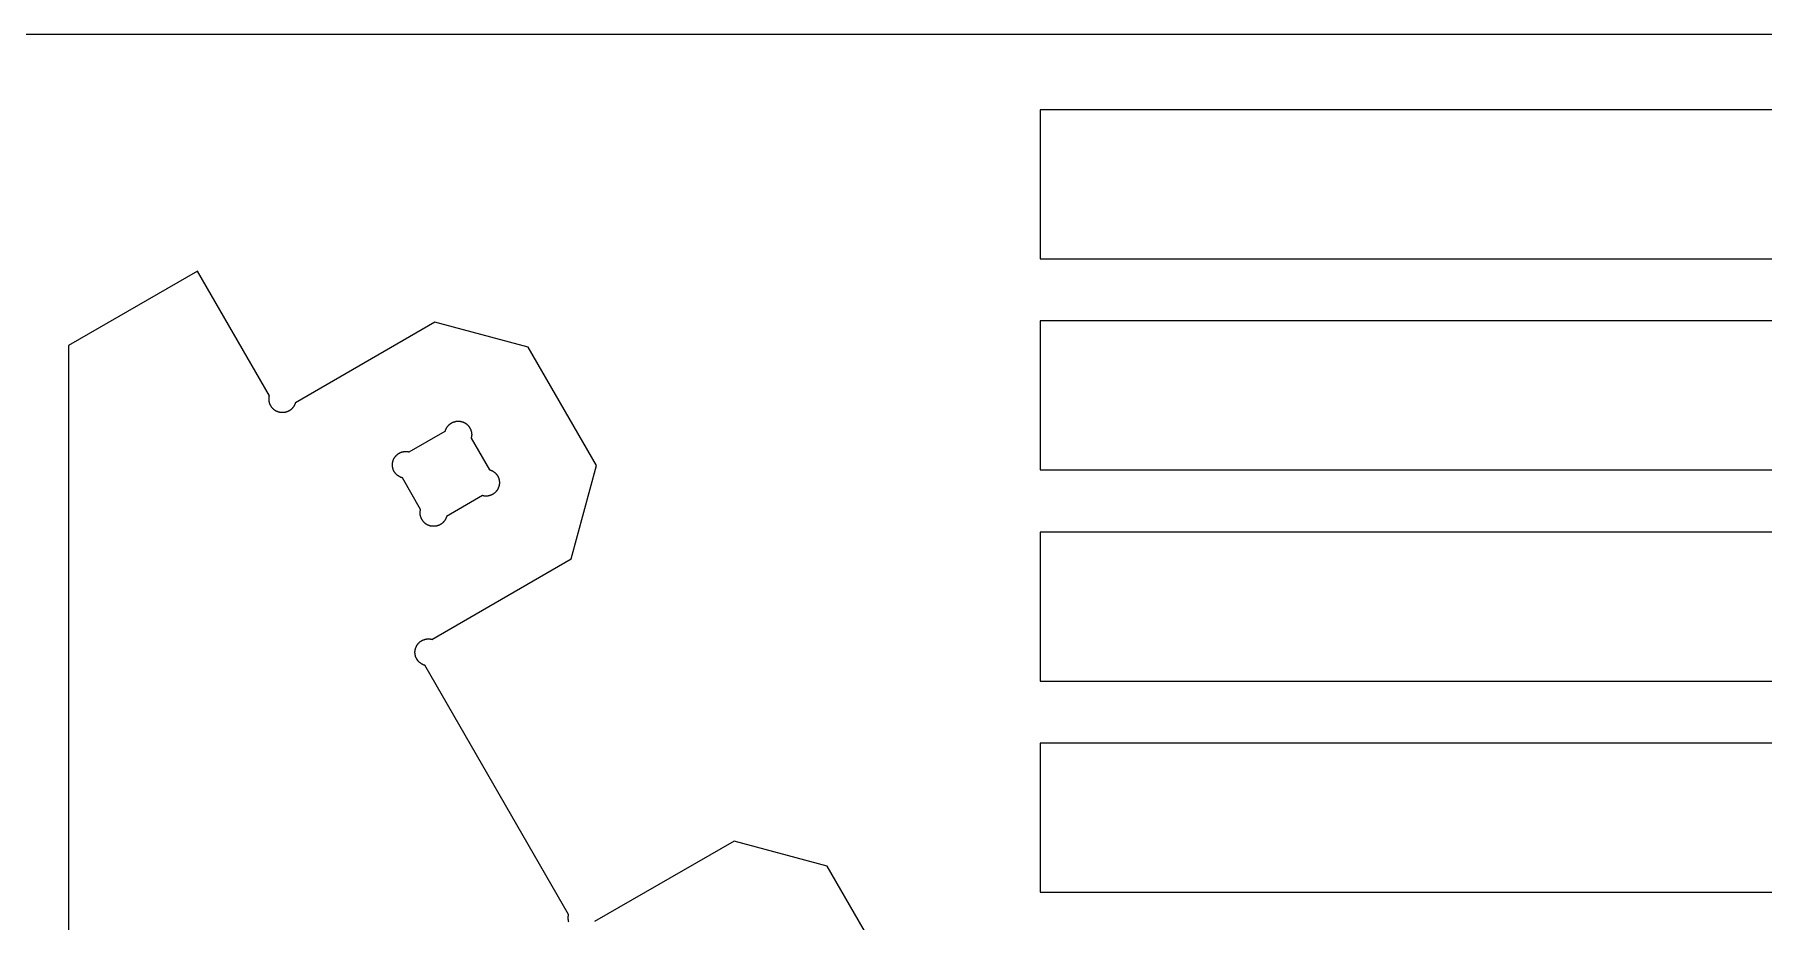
# Model space of a CAD drawing. Header units: inches. Extents: x -71.1 to 24.9, y -42.3 to 5.7.
# Drawn here: x -10.4 to 7, y -3.18 to 5.75 of the extents above; entities that cross this region are included whole.
import ezdxf

# ---------------------------------------------------------------- set-up
doc = ezdxf.new("R2010")
doc.units = ezdxf.units.IN
doc.header["$LTSCALE"] = 0.03937
doc.header["$MEASUREMENT"] = 0
for name, color, linetype, true_color in [('Default', 7, 'Continuous', 0x000000), ('profile - inside', 7, 'Continuous', 0x000000), ('profile - outside', 7, 'Continuous', 0x000000)]:
    doc.layers.add(name, color=color, linetype=linetype, true_color=true_color)

msp = doc.modelspace()

# ---------------------------------------------------------------- linework, layer by layer
at = {"layer": 'Default'}
msp.add_lwpolyline([(24.927, -42.253), (24.927, 5.747), (-71.073, 5.747), (-71.073, -42.253), (24.927, -42.253)], dxfattribs=at)
at = {"layer": 'profile - inside'}
msp.add_lwpolyline([(-6.703, 1.286), (-6.705, 1.287), (-6.708, 1.288), (-6.711, 1.289), (-6.713, 1.29), (-6.716, 1.29), (-6.718, 1.291), (-6.721, 1.293), (-6.723, 1.294), (-6.726, 1.295), (-6.728, 1.296), (-6.731, 1.297), (-6.733, 1.299), (-6.736, 1.3), (-6.738, 1.302), (-6.741, 1.303), (-6.743, 1.305), (-6.745, 1.306), (-6.748, 1.308), (-6.75, 1.31), (-6.752, 1.311), (-6.754, 1.313), (-6.757, 1.315), (-6.759, 1.317), (-6.761, 1.319), (-6.763, 1.321), (-6.765, 1.323), (-6.767, 1.325), (-6.769, 1.327), (-6.771, 1.329), (-6.773, 1.332), (-6.774, 1.334), (-6.776, 1.336), (-6.778, 1.338), (-6.779, 1.341), (-6.781, 1.343), (-6.783, 1.346), (-6.784, 1.348), (-6.785, 1.35), (-6.787, 1.353), (-6.788, 1.355), (-6.789, 1.358), (-6.791, 1.36), (-6.792, 1.363), (-6.793, 1.366), (-6.794, 1.368), (-6.795, 1.371), (-6.796, 1.373), (-6.796, 1.376), (-6.797, 1.378), (-6.798, 1.381), (-6.799, 1.384), (-6.799, 1.386), (-6.8, 1.389), (-6.8, 1.391), (-6.801, 1.394), (-6.801, 1.397), (-6.802, 1.399), (-6.802, 1.402), (-6.802, 1.404), (-6.802, 1.407), (-6.803, 1.409), (-6.803, 1.412), (-6.803, 1.414), (-6.803, 1.417), (-6.803, 1.42), (-6.803, 1.423), (-6.803, 1.426), (-6.802, 1.429), (-6.802, 1.432), (-6.802, 1.435), (-6.801, 1.438), (-6.801, 1.441), (-6.8, 1.444), (-6.799, 1.448), (-6.798, 1.451), (-6.798, 1.454), (-6.797, 1.457), (-6.796, 1.46), (-6.795, 1.463), (-6.793, 1.466), (-6.792, 1.47), (-6.791, 1.473), (-6.789, 1.476), (-6.788, 1.479), (-6.786, 1.482), (-6.784, 1.485), (-6.783, 1.488), (-6.781, 1.491), (-6.779, 1.493), (-6.777, 1.496), (-6.775, 1.499), (-6.773, 1.502), (-6.77, 1.504), (-6.768, 1.507), (-6.766, 1.51), (-6.763, 1.512), (-6.761, 1.515), (-6.758, 1.517), (-6.756, 1.519), (-6.753, 1.522), (-6.75, 1.524), (-6.747, 1.526), (-6.745, 1.528), (-6.742, 1.53), (-6.739, 1.532), (-6.736, 1.533), (-6.733, 1.535), (-6.73, 1.537), (-6.727, 1.538), (-6.724, 1.54), (-6.721, 1.541), (-6.718, 1.542), (-6.714, 1.543), (-6.711, 1.545), (-6.708, 1.546), (-6.705, 1.547), (-6.702, 1.547), (-6.699, 1.548), (-6.696, 1.549), (-6.692, 1.549), (-6.689, 1.55), (-6.686, 1.55), (-6.683, 1.551), (-6.68, 1.551), (-6.677, 1.551), (-6.674, 1.552), (-6.671, 1.552), (-6.668, 1.552), (-6.664, 1.552), (-6.659, 1.551), (-6.655, 1.551), (-6.651, 1.551), (-6.646, 1.55), (-6.642, 1.549), (-6.637, 1.548), (-6.633, 1.547), (-6.271, 1.756), (-6.27, 1.759), (-6.269, 1.761), (-6.268, 1.764), (-6.268, 1.767), (-6.267, 1.769), (-6.266, 1.772), (-6.265, 1.774), (-6.263, 1.777), (-6.262, 1.779), (-6.261, 1.782), (-6.26, 1.784), (-6.258, 1.787), (-6.257, 1.789), (-6.256, 1.792), (-6.254, 1.794), (-6.252, 1.797), (-6.251, 1.799), (-6.249, 1.801), (-6.247, 1.803), (-6.246, 1.806), (-6.244, 1.808), (-6.242, 1.81), (-6.24, 1.812), (-6.238, 1.814), (-6.236, 1.816), (-6.234, 1.818), (-6.232, 1.82), (-6.23, 1.822), (-6.228, 1.824), (-6.225, 1.826), (-6.223, 1.828), (-6.221, 1.83), (-6.219, 1.831), (-6.216, 1.833), (-6.214, 1.835), (-6.211, 1.836), (-6.209, 1.837), (-6.207, 1.839), (-6.204, 1.84), (-6.202, 1.842), (-6.199, 1.843), (-6.197, 1.844), (-6.194, 1.845), (-6.192, 1.846), (-6.189, 1.847), (-6.186, 1.848), (-6.184, 1.849), (-6.181, 1.85), (-6.179, 1.851), (-6.176, 1.851), (-6.173, 1.852), (-6.171, 1.853), (-6.168, 1.853), (-6.166, 1.854), (-6.163, 1.854), (-6.161, 1.855), (-6.158, 1.855), (-6.155, 1.855), (-6.153, 1.856), (-6.15, 1.856), (-6.148, 1.856), (-6.145, 1.856), (-6.143, 1.856), (-6.14, 1.856), (-6.137, 1.856), (-6.134, 1.856), (-6.131, 1.856), (-6.128, 1.856), (-6.125, 1.855), (-6.122, 1.855), (-6.119, 1.855), (-6.116, 1.854), (-6.113, 1.853), (-6.11, 1.853), (-6.106, 1.852), (-6.103, 1.851), (-6.1, 1.85), (-6.097, 1.849), (-6.094, 1.848), (-6.091, 1.847), (-6.088, 1.846), (-6.084, 1.844), (-6.081, 1.843), (-6.078, 1.841), (-6.075, 1.84), (-6.072, 1.838), (-6.069, 1.836), (-6.066, 1.834), (-6.064, 1.832), (-6.061, 1.83), (-6.058, 1.828), (-6.055, 1.826), (-6.053, 1.824), (-6.05, 1.822), (-6.047, 1.819), (-6.045, 1.817), (-6.042, 1.814), (-6.04, 1.812), (-6.038, 1.809), (-6.036, 1.806), (-6.033, 1.804), (-6.031, 1.801), (-6.029, 1.798), (-6.027, 1.795), (-6.026, 1.792), (-6.024, 1.789), (-6.022, 1.786), (-6.02, 1.783), (-6.019, 1.78), (-6.017, 1.777), (-6.016, 1.774), (-6.015, 1.771), (-6.014, 1.768), (-6.013, 1.765), (-6.012, 1.762), (-6.011, 1.758), (-6.01, 1.755), (-6.009, 1.752), (-6.008, 1.749), (-6.008, 1.746), (-6.007, 1.743), (-6.007, 1.74), (-6.006, 1.737), (-6.006, 1.733), (-6.006, 1.73), (-6.005, 1.727), (-6.005, 1.724), (-6.005, 1.721), (-6.005, 1.717), (-6.006, 1.713), (-6.006, 1.708), (-6.006, 1.704), (-6.007, 1.7), (-6.008, 1.695), (-6.009, 1.691), (-6.01, 1.686), (-5.826, 1.368), (-5.823, 1.367), (-5.821, 1.366), (-5.818, 1.365), (-5.815, 1.364), (-5.813, 1.363), (-5.81, 1.362), (-5.808, 1.361), (-5.805, 1.36), (-5.803, 1.359), (-5.8, 1.358), (-5.798, 1.356), (-5.795, 1.355), (-5.793, 1.354), (-5.79, 1.352), (-5.788, 1.351), (-5.786, 1.349), (-5.783, 1.348), (-5.781, 1.346), (-5.779, 1.344), (-5.776, 1.342), (-5.774, 1.341), (-5.772, 1.339), (-5.77, 1.337), (-5.768, 1.335), (-5.766, 1.333), (-5.764, 1.331), (-5.762, 1.329), (-5.76, 1.327), (-5.758, 1.324), (-5.756, 1.322), (-5.754, 1.32), (-5.752, 1.318), (-5.751, 1.315), (-5.749, 1.313), (-5.748, 1.311), (-5.746, 1.308), (-5.745, 1.306), (-5.743, 1.303), (-5.742, 1.301), (-5.74, 1.298), (-5.739, 1.296), (-5.738, 1.293), (-5.737, 1.291), (-5.736, 1.288), (-5.735, 1.286), (-5.734, 1.283), (-5.733, 1.281), (-5.732, 1.278), (-5.731, 1.275), (-5.731, 1.273), (-5.73, 1.27), (-5.729, 1.268), (-5.729, 1.265), (-5.728, 1.262), (-5.728, 1.26), (-5.727, 1.257), (-5.727, 1.255), (-5.727, 1.252), (-5.726, 1.25), (-5.726, 1.247), (-5.726, 1.245), (-5.726, 1.242), (-5.726, 1.24), (-5.726, 1.237), (-5.726, 1.234), (-5.726, 1.231), (-5.726, 1.228), (-5.726, 1.225), (-5.727, 1.222), (-5.727, 1.219), (-5.727, 1.216), (-5.728, 1.213), (-5.729, 1.209), (-5.729, 1.206), (-5.73, 1.203), (-5.731, 1.2), (-5.732, 1.197), (-5.733, 1.194), (-5.734, 1.191), (-5.735, 1.187), (-5.737, 1.184), (-5.738, 1.181), (-5.739, 1.178), (-5.741, 1.175), (-5.742, 1.172), (-5.744, 1.169), (-5.746, 1.166), (-5.748, 1.163), (-5.75, 1.16), (-5.752, 1.158), (-5.754, 1.155), (-5.756, 1.152), (-5.758, 1.149), (-5.761, 1.147), (-5.763, 1.144), (-5.765, 1.142), (-5.768, 1.139), (-5.77, 1.137), (-5.773, 1.135), (-5.776, 1.132), (-5.778, 1.13), (-5.781, 1.128), (-5.784, 1.126), (-5.787, 1.124), (-5.79, 1.122), (-5.793, 1.121), (-5.796, 1.119), (-5.799, 1.117), (-5.802, 1.116), (-5.805, 1.114), (-5.808, 1.113), (-5.811, 1.112), (-5.814, 1.11), (-5.817, 1.109), (-5.82, 1.108), (-5.824, 1.107), (-5.827, 1.106), (-5.83, 1.106), (-5.833, 1.105), (-5.836, 1.104), (-5.839, 1.104), (-5.842, 1.103), (-5.846, 1.103), (-5.849, 1.103), (-5.852, 1.102), (-5.855, 1.102), (-5.858, 1.102), (-5.861, 1.102), (-5.865, 1.102), (-5.869, 1.102), (-5.874, 1.103), (-5.878, 1.103), (-5.882, 1.104), (-5.887, 1.105), (-5.891, 1.106), (-5.896, 1.107), (-6.258, 0.898), (-6.259, 0.895), (-6.259, 0.892), (-6.26, 0.89), (-6.261, 0.887), (-6.262, 0.885), (-6.263, 0.882), (-6.264, 0.88), (-6.265, 0.877), (-6.266, 0.874), (-6.268, 0.872), (-6.269, 0.869), (-6.27, 0.867), (-6.272, 0.865), (-6.273, 0.862), (-6.275, 0.86), (-6.276, 0.857), (-6.278, 0.855), (-6.279, 0.853), (-6.281, 0.85), (-6.283, 0.848), (-6.285, 0.846), (-6.287, 0.844), (-6.289, 0.842), (-6.29, 0.839), (-6.293, 0.837), (-6.295, 0.835), (-6.297, 0.833), (-6.299, 0.831), (-6.301, 0.83), (-6.303, 0.828), (-6.305, 0.826), (-6.308, 0.824), (-6.31, 0.823), (-6.312, 0.821), (-6.315, 0.819), (-6.317, 0.818), (-6.32, 0.816), (-6.322, 0.815), (-6.324, 0.814), (-6.327, 0.812), (-6.329, 0.811), (-6.332, 0.81), (-6.335, 0.809), (-6.337, 0.808), (-6.34, 0.807), (-6.342, 0.806), (-6.345, 0.805), (-6.347, 0.804), (-6.35, 0.803), (-6.353, 0.802), (-6.355, 0.802), (-6.358, 0.801), (-6.36, 0.8), (-6.363, 0.8), (-6.366, 0.799), (-6.368, 0.799), (-6.371, 0.799), (-6.373, 0.798), (-6.376, 0.798), (-6.378, 0.798), (-6.381, 0.798), (-6.383, 0.798), (-6.386, 0.798), (-6.388, 0.798), (-6.391, 0.798), (-6.394, 0.798), (-6.397, 0.798), (-6.4, 0.798), (-6.403, 0.798), (-6.407, 0.799), (-6.41, 0.799), (-6.413, 0.8), (-6.416, 0.8), (-6.419, 0.801), (-6.422, 0.802), (-6.425, 0.803), (-6.429, 0.804), (-6.432, 0.805), (-6.435, 0.806), (-6.438, 0.807), (-6.441, 0.808), (-6.444, 0.81), (-6.447, 0.811), (-6.45, 0.813), (-6.453, 0.814), (-6.456, 0.816), (-6.459, 0.818), (-6.462, 0.82), (-6.465, 0.821), (-6.468, 0.823), (-6.471, 0.826), (-6.473, 0.828), (-6.476, 0.83), (-6.479, 0.832), (-6.481, 0.835), (-6.484, 0.837), (-6.486, 0.84), (-6.489, 0.842), (-6.491, 0.845), (-6.493, 0.847), (-6.495, 0.85), (-6.497, 0.853), (-6.499, 0.856), (-6.501, 0.859), (-6.503, 0.862), (-6.505, 0.865), (-6.507, 0.868), (-6.508, 0.871), (-6.51, 0.874), (-6.511, 0.877), (-6.512, 0.88), (-6.514, 0.883), (-6.515, 0.886), (-6.516, 0.889), (-6.517, 0.892), (-6.518, 0.895), (-6.519, 0.899), (-6.52, 0.902), (-6.52, 0.905), (-6.521, 0.908), (-6.522, 0.911), (-6.522, 0.914), (-6.522, 0.917), (-6.523, 0.92), (-6.523, 0.923), (-6.523, 0.927), (-6.523, 0.93), (-6.523, 0.933), (-6.523, 0.937), (-6.523, 0.941), (-6.523, 0.945), (-6.522, 0.95), (-6.522, 0.954), (-6.521, 0.959), (-6.52, 0.963), (-6.519, 0.967), (-6.703, 1.286)], dxfattribs=at)
at = {"layer": 'profile - outside'}
for points in [[(-0.137, 4.99), (-0.281, 4.99)], [(-0.281, 4.99), (-0.281, 3.49)], [(0.113, 4.99), (-0.137, 4.99)], [(20.824, 4.99), (0.113, 4.99)], [(-0.281, 3.49), (-0.137, 3.49)], [(-0.137, 3.49), (0.113, 3.49)], [(0.113, 3.49), (20.824, 3.49)], [(-5.028, -3.182), (-5.029, -3.179), (-5.03, -3.175), (-5.031, -3.172), (-5.031, -3.169), (-5.032, -3.166), (-5.032, -3.163), (-5.033, -3.16), (-5.033, -3.157), (-5.033, -3.154), (-5.033, -3.151), (-5.034, -3.148), (-5.034, -3.145), (-5.034, -3.14), (-5.033, -3.136), (-5.033, -3.132), (-5.033, -3.127), (-5.032, -3.123), (-5.031, -3.118), (-5.03, -3.114), (-5.029, -3.11), (-6.476, -0.601), (-6.478, -0.6), (-6.481, -0.599), (-6.484, -0.598), (-6.486, -0.598), (-6.489, -0.597), (-6.491, -0.596), (-6.494, -0.595), (-6.496, -0.593), (-6.499, -0.592), (-6.501, -0.591), (-6.504, -0.59), (-6.506, -0.588), (-6.509, -0.587), (-6.511, -0.585), (-6.514, -0.584), (-6.516, -0.582), (-6.518, -0.581), (-6.521, -0.579), (-6.523, -0.577), (-6.525, -0.576), (-6.528, -0.574), (-6.53, -0.572), (-6.532, -0.57), (-6.534, -0.568), (-6.536, -0.566), (-6.538, -0.564), (-6.54, -0.562), (-6.542, -0.56), (-6.544, -0.558), (-6.546, -0.555), (-6.547, -0.553), (-6.549, -0.551), (-6.551, -0.549), (-6.552, -0.546), (-6.554, -0.544), (-6.556, -0.541), (-6.557, -0.539), (-6.558, -0.537), (-6.56, -0.534), (-6.561, -0.532), (-6.562, -0.529), (-6.564, -0.527), (-6.565, -0.524), (-6.566, -0.522), (-6.567, -0.519), (-6.568, -0.516), (-6.569, -0.514), (-6.569, -0.511), (-6.57, -0.509), (-6.571, -0.506), (-6.572, -0.503), (-6.572, -0.501), (-6.573, -0.498), (-6.573, -0.496), (-6.574, -0.493), (-6.574, -0.491), (-6.575, -0.488), (-6.575, -0.485), (-6.575, -0.483), (-6.575, -0.48), (-6.576, -0.478), (-6.576, -0.475), (-6.576, -0.473), (-6.576, -0.47), (-6.576, -0.467), (-6.576, -0.464), (-6.576, -0.461), (-6.575, -0.458), (-6.575, -0.455), (-6.575, -0.452), (-6.574, -0.449), (-6.574, -0.446), (-6.573, -0.443), (-6.572, -0.44), (-6.571, -0.436), (-6.571, -0.433), (-6.57, -0.43), (-6.569, -0.427), (-6.568, -0.424), (-6.566, -0.421), (-6.565, -0.418), (-6.564, -0.414), (-6.562, -0.411), (-6.561, -0.408), (-6.559, -0.405), (-6.557, -0.402), (-6.556, -0.399), (-6.554, -0.396), (-6.552, -0.394), (-6.55, -0.391), (-6.548, -0.388), (-6.546, -0.385), (-6.543, -0.383), (-6.541, -0.38), (-6.539, -0.377), (-6.536, -0.375), (-6.534, -0.372), (-6.531, -0.37), (-6.529, -0.368), (-6.526, -0.366), (-6.523, -0.363), (-6.52, -0.361), (-6.518, -0.359), (-6.515, -0.357), (-6.512, -0.356), (-6.509, -0.354), (-6.506, -0.352), (-6.503, -0.35), (-6.5, -0.349), (-6.497, -0.347), (-6.494, -0.346), (-6.49, -0.345), (-6.487, -0.344), (-6.484, -0.343), (-6.481, -0.342), (-6.478, -0.341), (-6.475, -0.34), (-6.472, -0.339), (-6.469, -0.338), (-6.465, -0.338), (-6.462, -0.337), (-6.459, -0.337), (-6.456, -0.336), (-6.453, -0.336), (-6.45, -0.336), (-6.447, -0.336), (-6.444, -0.335), (-6.441, -0.335), (-6.437, -0.335), (-6.432, -0.336), (-6.428, -0.336), (-6.424, -0.336), (-6.419, -0.337), (-6.415, -0.338), (-6.41, -0.339), (-6.406, -0.34), (-5.002, 0.47), (-4.75, 1.409), (-5.437, 2.6), (-6.376, 2.852), (-7.78, 2.042), (-7.78, 2.04), (-7.781, 2.037), (-7.782, 2.034), (-7.783, 2.032), (-7.784, 2.029), (-7.785, 2.027), (-7.786, 2.024), (-7.787, 2.022), (-7.788, 2.019), (-7.789, 2.017), (-7.791, 2.014), (-7.792, 2.012), (-7.793, 2.009), (-7.795, 2.007), (-7.796, 2.004), (-7.798, 2.002), (-7.8, 2), (-7.801, 1.997), (-7.803, 1.995), (-7.805, 1.993), (-7.807, 1.991), (-7.808, 1.988), (-7.81, 1.986), (-7.812, 1.984), (-7.814, 1.982), (-7.816, 1.98), (-7.818, 1.978), (-7.821, 1.976), (-7.823, 1.974), (-7.825, 1.972), (-7.827, 1.971), (-7.83, 1.969), (-7.832, 1.967), (-7.834, 1.966), (-7.837, 1.964), (-7.839, 1.962), (-7.841, 1.961), (-7.844, 1.96), (-7.846, 1.958), (-7.849, 1.957), (-7.851, 1.956), (-7.854, 1.955), (-7.856, 1.953), (-7.859, 1.952), (-7.861, 1.951), (-7.864, 1.95), (-7.867, 1.949), (-7.869, 1.949), (-7.872, 1.948), (-7.874, 1.947), (-7.877, 1.946), (-7.88, 1.946), (-7.882, 1.945), (-7.885, 1.945), (-7.887, 1.944), (-7.89, 1.944), (-7.892, 1.943), (-7.895, 1.943), (-7.898, 1.943), (-7.9, 1.943), (-7.903, 1.942), (-7.905, 1.942), (-7.908, 1.942), (-7.91, 1.942), (-7.913, 1.942), (-7.916, 1.942), (-7.919, 1.943), (-7.922, 1.943), (-7.925, 1.943), (-7.928, 1.943), (-7.931, 1.944), (-7.935, 1.944), (-7.938, 1.945), (-7.941, 1.946), (-7.944, 1.947), (-7.947, 1.947), (-7.95, 1.948), (-7.953, 1.949), (-7.957, 1.951), (-7.96, 1.952), (-7.963, 1.953), (-7.966, 1.954), (-7.969, 1.956), (-7.972, 1.957), (-7.975, 1.959), (-7.978, 1.961), (-7.981, 1.962), (-7.984, 1.964), (-7.987, 1.966), (-7.99, 1.968), (-7.992, 1.97), (-7.995, 1.972), (-7.998, 1.975), (-8, 1.977), (-8.003, 1.979), (-8.006, 1.982), (-8.008, 1.984), (-8.01, 1.987), (-8.013, 1.989), (-8.015, 1.992), (-8.017, 1.995), (-8.019, 1.998), (-8.021, 2), (-8.023, 2.003), (-8.025, 2.006), (-8.027, 2.009), (-8.028, 2.012), (-8.03, 2.015), (-8.031, 2.018), (-8.033, 2.021), (-8.034, 2.024), (-8.036, 2.028), (-8.037, 2.031), (-8.038, 2.034), (-8.039, 2.037), (-8.04, 2.04), (-8.041, 2.043), (-8.041, 2.046), (-8.042, 2.05), (-8.043, 2.053), (-8.043, 2.056), (-8.044, 2.059), (-8.044, 2.062), (-8.044, 2.065), (-8.045, 2.068), (-8.045, 2.071), (-8.045, 2.074), (-8.045, 2.077), (-8.045, 2.081), (-8.045, 2.086), (-8.044, 2.09), (-8.044, 2.095), (-8.043, 2.099), (-8.042, 2.103), (-8.042, 2.108), (-8.04, 2.112), (-8.764, 3.367), (-10.063, 2.617), (-10.063, -17.508)], [(-0.137, 2.865), (-0.281, 2.865)], [(-0.281, 2.865), (-0.281, 1.365)], [(0.113, 2.865), (-0.137, 2.865)], [(20.824, 2.865), (0.113, 2.865)], [(-0.281, 1.365), (-0.137, 1.365)], [(-0.137, 1.365), (0.113, 1.365)], [(0.113, 1.365), (20.824, 1.365)], [(-0.137, 0.74), (-0.281, 0.74)], [(-0.281, 0.74), (-0.281, -0.76)], [(0.113, 0.74), (-0.137, 0.74)], [(20.824, 0.74), (0.113, 0.74)], [(-0.281, -0.76), (-0.137, -0.76)], [(-0.137, -0.76), (0.113, -0.76)], [(0.113, -0.76), (20.824, -0.76)], [(-0.137, -1.385), (-0.281, -1.385)], [(-0.281, -1.385), (-0.281, -2.885)], [(0.113, -1.385), (-0.137, -1.385)], [(20.824, -1.385), (0.113, -1.385)], [(-1.738, -3.813), (-2.425, -2.621), (-3.364, -2.37), (-4.768, -3.179)], [(-0.281, -2.885), (-0.137, -2.885)], [(-0.137, -2.885), (0.113, -2.885)], [(0.113, -2.885), (20.824, -2.885)]]:
    msp.add_lwpolyline(points, dxfattribs=at)

doc.saveas('drawing.dxf')
